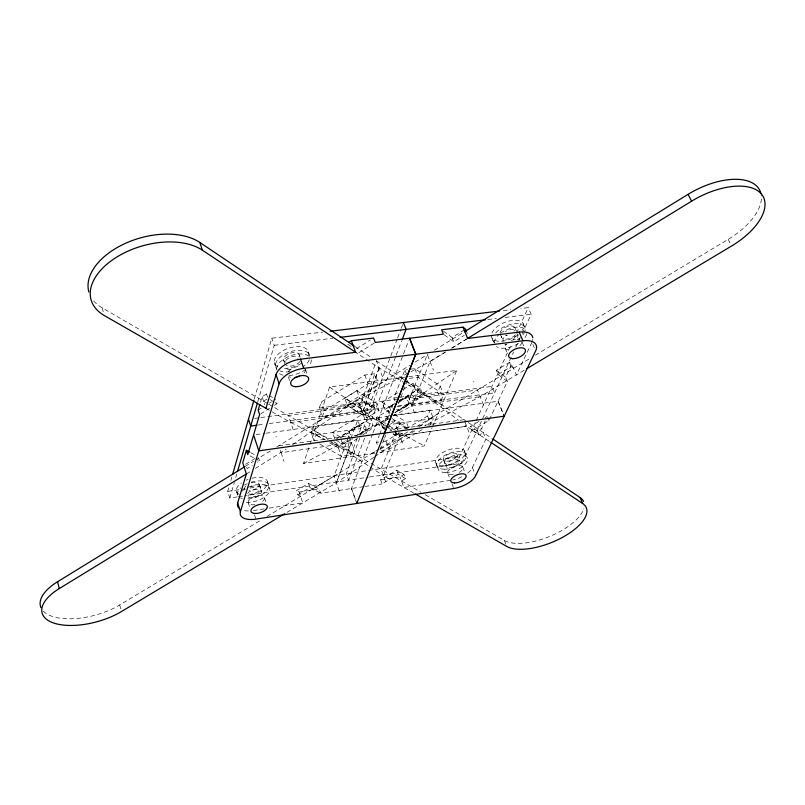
<?xml version="1.0" encoding="UTF-8"?>
<svg xmlns="http://www.w3.org/2000/svg" width="805" height="805" viewBox="0 0 805 805"><rect width="100%" height="100%" fill="white"/><g stroke="black" fill="none" stroke-linecap="round" stroke-linejoin="round"><path stroke-width="0.6" stroke-dasharray="4.03 3.02" d="M237.234 496.906L229.817 498.023L227.735 491.352L229.123 486.542M230.844 480.535L231.89 476.932M254.31 398.958L271.778 338.201L322.694 332.133M229.817 498.023L234.346 482.426M235.734 477.627L236.781 474.034M257.731 401.947L274.223 345.315L271.778 338.201M260.448 402.299L262.088 396.704L266.475 393.957L268.488 395.134M313.115 426.217L316.103 434.841L314.081 440.778L311.102 432.174L313.115 426.217L357.732 420.079L360.821 428.602L358.678 434.318M319.253 408.065L321.346 401.926L364.846 375.05L374.909 373.731L378.159 382.425L367.573 410.6L322.302 416.759L319.253 408.065L364.413 402.007L374.909 373.731M374.939 453.114L303.515 463.489L309.583 445.678M309.995 444.491L329.587 387.004L407.561 376.821M322.302 416.759L324.415 410.641L321.346 401.926M312.612 489.007L334.045 476.127L348.867 435.877L347.79 432.889M319.535 443.887L341.34 456.314L350.94 454.906L347.941 446.473L350.497 439.59M350.92 438.443L357.732 420.079M350.94 454.906L356.957 438.896M397.197 338.955L346.311 473.732L348.575 480.152L368.288 477.204M397.64 337.788L400.739 329.557M401.182 328.39L403.406 322.513M364.585 438.172L348.575 480.152L244.66 495.789M366.356 433.513L395.798 356.293M396.241 355.126L401.604 341.068M356.766 503.437L351.513 488.494L372.594 433.895M373.047 432.738L408.648 340.606M395.064 401.242L393.866 398.042L404.905 369.877L407.38 369.555M377.263 444.491L376.499 442.398L379.185 435.525M379.638 434.388L386.823 416.064L391.763 415.38M384.086 439.359L379.558 450.77L389.026 449.421L422.283 429.498M384.538 438.212L385.897 434.791M388.604 427.948L389.962 424.527L433.362 418.479L430.112 410.107L393.001 415.209M414.012 493.234L383.472 475.715L399.743 435.777L466.648 426.248L489.641 441.563M393.092 415.954L411.888 405.972L430.051 361.465L445.718 351.876M406.253 428.854L427.636 415.994L430.112 410.107M440.999 400.608L443.605 394.571L418.157 377.233L408.216 378.501L397.076 406.575L440.999 400.608L437.689 392.176L440.265 386.108L414.827 368.62L408.618 369.404M428.713 425.634L430.866 424.356L433.362 418.479M379.869 452.4L424.295 445.94L432.134 427.686M432.627 426.549L456.757 370.401L408.789 376.66M369.515 477.023L461.889 463.207L459.434 456.918L475.685 421.659M476.208 420.522L511.406 344.158M513.51 339.589L528.241 307.631L520.755 308.526M461.889 463.207L513.671 351.855M515.784 347.307L517.907 342.759M518.44 341.622L520.03 338.201M522.153 333.652L531.159 314.312L528.241 307.631M478.955 421.407L470.583 426.368L477.506 430.997L481.652 428.542L485.254 420.844M507.402 381.379L505.661 377.203L511.779 364.142L509.454 362.371L496.313 370.28L498.054 374.486L507.402 381.379L488.977 420.552L472.223 430.484L470.583 426.368M467.725 473.068A18.807 8.734 -21.1 0 0 472.424 467.614L485.918 439.148L481.652 428.542M531.964 342.296L516.367 375.029L511.779 364.142M255.386 468.43L286.228 449.13M292.376 444.863L386.652 379.547M357.5 438.423L351.292 442.68L281.106 452.672L280.341 450.367M362.673 434.881L388.523 417.171M394.722 412.915L456.757 370.401M373.772 457.371L336.369 482.789L285.866 513.037M374.808 456.656L413.257 430.534M419.496 426.298L438.202 413.589M275.884 436.994L276.497 436.612M263.577 401.172L267.964 398.425M258.153 410.127L261.223 408.216M269.403 403.104L271.456 401.826M356.514 348.686L370.381 340.012M374.214 343.111L357.098 353.787M274.425 405.348L277.041 403.708L275.541 399.27M260.629 413.941L269.665 408.306M324.415 410.641L368.076 383.764L378.159 382.425M344.751 398.223L356.877 390.747L376.307 403.064L379.004 410.339L366.989 417.654L347.408 405.589L344.751 398.223L364.333 410.379L366.989 417.654M255.024 458.498L245.696 464.233L247.075 468.57L252.277 465.381M443.495 331.177L451.987 337.466L464.535 329.758M245.173 466.407L253.505 461.285M270.349 450.941L256.624 459.373L259.552 460.913L257.469 462.191M276.689 447.047L409.745 365.359M415.098 362.069L427.948 354.18M434.368 350.235L463.267 332.475M347.408 405.589L359.573 398.123L379.004 410.339M444.34 334.87L453.748 341.803L464.213 335.383M351.403 408.185L362.683 401.272L374.577 408.739L363.387 415.561L351.403 408.185L351.101 407.33M246.34 473.964L250.556 471.388M445.054 352.228L430.051 361.425L410.218 372.101M451.484 348.283L466.498 339.096M451.987 348.042L467.655 338.462M364.333 410.379L376.307 403.064M334.779 438.705L332.586 432.476L363.015 413.911L370.441 418.489L373.097 425.724L356.333 435.887M390.012 412.874L384.77 409.554L382.063 402.289L398.133 392.478M403.486 389.207L413.126 383.321L420.311 388.151L423.118 395.386L394.239 412.895M336.198 439.107L365.661 421.176L373.097 425.724M384.77 409.554L394.118 403.869M399.31 400.709L415.933 390.596L423.118 395.386M370.441 418.489L340.163 436.914L332.586 432.476M382.063 402.289L389.389 406.968L394.722 403.718M398.988 401.121L420.311 388.151M359.05 434.942L366.275 430.564L359.342 426.378L340.696 437.719L340.394 436.874M398.676 402.46L411.375 394.742L418.067 399.159L399.099 410.661L396.191 408.809M386.018 429.377L378.803 424.929L376.136 417.704L388.02 410.49L393.132 413.73M336.228 440.375L342.729 444.149L350.054 439.701M345.707 440.647L347.71 441.824L352.872 438.695M378.803 424.929L390.717 417.704M385.766 426.902L383.754 428.109L383.452 427.274M390.787 423.863L394.792 421.438L406.042 428.502L405.72 427.666M408.356 427.244L406.424 422.152L394.692 429.226L387.477 424.748M300.527 496.272L297.83 494.874L296.421 490.678L308.506 483.392L319.162 489.058L320.581 493.234L363.739 486.653M393.021 433.825L395.084 435.092L399.069 432.688M383.583 441.402L385.937 441.07L399.844 432.708M297.83 494.874L309.925 487.589L320.581 493.234M393.232 433.825L397.358 436.36L404.845 431.862M498.054 374.486L511.225 366.577L513.55 368.338M43.309 611.136A50.222 22.872 -15.1 0 0 119.714 604.937L260.669 520.251M267.119 516.377L379.024 449.15M380.101 448.496L408.236 431.591M416.678 426.519L529.962 358.456M535.355 355.226L728.173 239.377A57.527 29.473 -27.5 0 0 761.148 194.508M524.196 370.25L480.132 396.654L424.768 425.704M473.37 381.932L473.994 381.56M405.519 478.593L398.223 474.336L382.083 483.896L380.604 479.79L396.714 470.231L404.009 474.507L405.519 478.593L401.494 480.967M485.224 417.684L487.317 416.437M380.604 479.79L399.984 476.882L404.009 474.507M472.223 430.484L479.136 435.092L483.292 432.637M317.683 421.931L409.121 372.695M303.515 463.489L347.75 440.013M355.488 435.908L388.664 418.298M371.618 453.597L374.939 451.857M380.473 448.949L414.806 430.937M264.312 508.861L253.152 510.571L254.179 513.781M269.273 508.096L302.761 502.944L299.128 492.086L296.421 490.678M299.128 492.086L319.162 489.058M450.599 480.384L403.899 487.478L399.984 476.882M238.471 496.725L243.422 495.981M364.967 486.472L382.083 483.896M227.735 491.352L240.091 489.521M241.319 489.339L245.032 488.786M249.973 488.051L459.434 456.918M329.637 442.841L338.352 447.862L347.941 446.473M278.802 445.749L348.867 435.877L354.381 451.283M464.032 419.697L397.227 429.075L381.067 469.144L386.511 484.107M376.499 442.398L378.853 442.066M316.103 434.841L360.821 428.602M256.091 434.589L264.754 433.352M266.012 433.221L388.805 416.266M393.766 415.581L498.054 401.242L504.212 416.215L498.043 401.212M258.133 425.04L264.322 424.195M269.273 423.521L393.031 406.656M397.992 405.982L494.592 392.82L491.946 386.39L400.447 398.727M265.952 408.296L290.766 422.524L362.451 412.734L394.47 429.93M411.888 405.972L480.152 396.714M393.866 398.042L398.737 397.398M399.954 397.227L437.689 392.176M254.662 418.379L259.602 417.715M260.84 417.554L399.21 398.898M274.223 345.315L332.686 338.231M487.81 319.525L496.484 318.478M505.148 317.432L531.159 314.312M503.276 310.609L510.773 309.714M290.766 422.524L325.331 439.621M330.905 442.388L357.662 455.62M249.993 455.851L254.41 458.196M250.657 452.591L256 455.439M399.994 432.899L424.295 445.94M311.102 432.174L324.184 439.701M93.632 300.879A63.525 37.795 -16.2 0 0 102.144 307.852L267.622 403.506M268.508 404.06L329.396 439.268M333.743 441.784L369.958 462.734M371.045 463.358L420.904 492.197M425.241 494.703L504.373 540.467A45.201 19.3 -22 0 0 548.919 536.724A45.201 19.3 -22 0 0 583.856 508.559M269.987 399.592L274.022 401.947M275.028 402.53L277.041 403.708M269.494 395.728L272.523 397.499M441.945 404.875L379.125 367.935L355.649 352.308M376.136 417.704L386.44 424.104M391.743 418.348L408.105 428.642M394.148 414.374L406.424 422.152M314.675 430.756L328.219 439.611M329.265 440.295L368.871 466.175M369.918 466.86L383.472 475.715M347.77 344.218L352.57 347.428M354.925 346.472L372.524 358.285M376.197 360.771L467.131 421.77M468.158 422.464L491.764 438.292M329.587 387.004L387.366 427.173M388.392 427.888L394.591 432.194M395.617 432.909L399.743 435.777L466.659 426.308L463.64 424.004M496.313 370.28L505.661 377.203M401.343 377.636L405.358 380.624M406.364 381.379L458.609 420.26M728.173 239.377L731.031 244.891M523.22 323.751L525.705 329.497M532.89 344.439L534.279 347.659M522.093 342.125L523.934 346.442M514.908 327.665L516.387 331.117A8.02 4.106 -23.1 0 0 505.47 331.519M500.227 334.045L503.145 340.968A8.03 4.095 -23.1 0 1 506.949 334.981M505.148 348.193L506.959 352.51M509.454 362.371L511.225 366.577M491.936 337.949L494.834 344.872M466.467 331.288L467.363 333.451M483.584 405.187L477.435 390.023L409.292 399.189L427.324 354.532L433.503 370.24M487.729 417.463L488.977 420.552M451.987 337.466L453.748 341.803M477.506 430.997L479.136 435.092M464.908 421.901L469.979 434.67M504.373 540.467L505.953 544.452M464.435 450.79L467.011 457.341M472.424 467.614L475.634 475.755M440.265 386.108L443.605 394.571M462.784 466.981L464.606 471.66M456.898 454.272L459.464 460.832M414.827 368.62L418.157 377.233M427.636 415.994L430.866 424.356M443.575 459.987L446.111 466.548M451.947 483.865L453.728 488.514M413.126 383.321L415.933 390.596M447.832 473.37L449.633 478.049M417.745 398.324L418.067 399.159M404.905 369.877L406.555 374.184M411.053 393.897L411.375 394.742M436.069 463.459L438.584 470.029M408.145 396.201L415.169 414.615M398.787 409.826L399.099 410.661M382.476 376.851L376.488 360.942L359.936 405.841L288.391 415.511L293.785 431.41M392.005 405.478L392.317 406.324M389.389 406.968L391.331 412.13M394.48 420.602L394.792 421.438M396.12 426.117L402.923 444.3M388.02 410.49L389.56 414.615M395.074 430.242L397.358 436.36M394.772 434.257L395.084 435.092M386.823 416.064L388 419.234M364.846 375.05L368.076 383.764M373.248 402.399L375.694 409.021M378.873 417.634L383.371 429.759M374.255 407.894L374.577 408.739M385.937 441.07L389.026 449.421M396.714 470.231L398.223 474.336M364.413 402.007L367.573 410.6M362.371 400.417L362.683 401.272M356.877 390.747L359.573 398.123M358.829 402.812L365.631 421.458M363.075 414.716L363.387 415.561M365.963 429.729L366.275 430.564M359.04 425.533L359.342 426.378M347.408 440.979L347.71 441.824M340.887 438.977L342.729 444.149M308.597 352.469L309.885 356.102A17.952 9.66 -19 0 0 288.723 352.278A17.952 9.66 -19 0 0 276.628 368.579M338.352 447.862L341.34 456.314M351.523 488.524L356.796 503.467M305.467 369.505L307.057 374.053M299.47 355.327L300.114 357.138M339.318 491.251L334.045 476.127M283.461 359.775L284.718 363.417A8.362 4.498 -19 0 1 290.112 357.37A8.362 4.498 -19 0 1 299.41 356.987M288.291 376.8L289.86 381.369M274.314 362.632L276.809 369.948M308.506 483.392L309.925 487.589M266.475 393.957L267.592 397.308M281.106 452.672L284.024 461.436M262.088 396.704L264.765 404.734M267.562 481.813L269.796 488.695M258.496 457.663L259.552 460.913M264.543 497.852L266.284 503.226M259.27 484.449L261.494 491.342M254.511 514.848L255.879 519.124M248.222 502.551L249.59 506.858M236.398 491.261L238.582 498.184M102.144 307.852L103.412 312.26M119.714 604.937L120.881 609.335M391.653 421.337A8.593 4.246 -20.5 0 1 399.964 424.004A8.593 4.246 -20.5 0 1 389.912 430.595M384.86 429.971A8.593 4.246 -20.5 0 1 385.897 424.285M453.255 474.618A8.151 3.784 -21.1 0 1 449.009 469.697A8.151 3.784 -21.1 0 1 461.668 466.035A8.151 3.784 -21.1 0 1 457.24 473.461M532.86 339.157A20.729 10.505 -23 0 1 532.578 340.696M521.831 342.246A8.986 4.548 -23 0 1 519.114 346.422M508.901 350.054A8.986 4.548 -23 0 1 506.204 344.208M511.487 340.465A8.986 4.548 -23 0 1 519.597 339.448M461.939 476.711A18.807 8.734 -21.1 0 1 452.863 479.961M248.473 510.954A19.632 9.449 -17.9 0 1 242.526 510.169M254.974 504.665A8.503 4.085 -17.9 0 1 248.675 500.559A8.503 4.085 -17.9 0 1 260.468 495.478A8.503 4.085 -17.9 0 1 262.641 501.364M305.467 369.465A9.358 4.991 -19.1 0 1 303.254 373.751M290.605 377.293A9.358 4.991 -19.1 0 1 289.045 376.649M288.391 371.628A9.358 4.991 -19.1 0 1 300.456 366.345M400.065 400.176A8.724 4.377 -20.7 0 1 408.276 403.637A8.724 4.377 -20.7 0 1 396.221 409.866M392.246 408.205A8.724 4.377 -20.7 0 1 394.219 403.194M515.411 334.689A8.02 4.106 -23.1 0 1 506.828 339.126A8.02 4.106 -23.1 0 1 501.485 336.43M500.026 332.968A8.01 4.116 -23.2 0 1 509.756 326.005A8.01 4.116 -23.2 0 1 513.942 331.247M507.311 335.283A8.01 4.116 -23.2 0 1 505.369 335.685M491.895 333.099A17.197 8.835 -23.2 0 1 513.117 320.299A17.197 8.835 -23.2 0 1 522.153 330.452M518.138 334.709A17.197 8.835 -23.2 0 1 500.851 341.34A17.197 8.835 -23.2 0 1 491.362 335.695M495.709 332.888A17.217 8.815 -23.1 0 1 515.925 323.691A17.217 8.815 -23.1 0 1 524.619 332.063M524.186 332.968A17.217 8.815 -23.1 0 1 522.968 334.8M520.372 337.496A17.217 8.815 -23.1 0 1 517.021 339.972M506.878 344.168A17.217 8.815 -23.1 0 1 504.816 344.55M495.015 343.161A17.217 8.815 -23.1 0 1 493.042 337.456M517.182 333.713A8.03 4.095 -23.1 0 1 515.633 339.398M526.631 333.753A17.237 8.795 -23.1 0 1 524.447 338.251M518.49 343.413A17.237 8.795 -23.1 0 1 496.464 346.623M494.26 342.628A17.237 8.795 -23.1 0 1 499.009 334.558M500.609 333.26A17.237 8.795 -23.1 0 1 524.629 328.853M299.943 361.526A8.362 4.498 -19 0 1 286.097 365.379M286.228 362.32A8.342 4.508 -19 0 1 285.393 355.901A8.342 4.508 -19 0 1 296.723 352.741A8.342 4.508 -19 0 1 297.518 359.181M277.554 366.718A17.921 9.68 -19 0 1 287.445 348.615A17.921 9.68 -19 0 1 308.436 355.126M301.503 363.276A17.921 9.68 -19 0 1 284.477 368.328M309.412 359.684A17.952 9.66 -19 0 1 302.771 366.899M290.021 371.679A17.952 9.66 -19 0 1 279.738 370.813M290.494 369.857A8.372 4.488 -19.1 0 1 286.097 365.832M311.173 359.744A17.972 9.64 -19.1 0 1 309.684 365.198M305.769 369.284A17.972 9.64 -19.1 0 1 289.086 375.543M283.149 375.15A17.972 9.64 -19.1 0 1 278.49 372.886M276.709 369.093A17.972 9.64 -19.1 0 1 290.736 355.679A17.972 9.64 -19.1 0 1 310.177 357.43M358.104 434.921A8.654 4.307 -19.9 0 1 350.145 430.776A8.654 4.307 -19.9 0 1 363.89 425.865A8.654 4.307 -19.9 0 1 360.217 434.157M250.566 486.975A7.597 3.683 -17.8 0 1 259.713 486.743A7.597 3.683 -17.8 0 1 256.785 492.388A7.597 3.683 -17.8 0 1 247.125 493.616M251.331 482.859A7.587 3.693 -17.8 0 1 259.19 485.445A7.587 3.693 -17.8 0 1 248.936 490.738M245.143 489.49A7.587 3.693 -17.8 0 1 246.37 485.415M252.146 478.2A16.291 7.939 -17.8 0 1 267.512 483.906A16.291 7.939 -17.8 0 1 247.819 495.417M239.498 494.461A16.291 7.939 -17.8 0 1 241.43 482.889M246.078 480.253A16.291 7.939 -17.8 0 1 248.041 479.438M251.19 482.215A16.301 7.919 -17.8 0 1 268.629 487.327A16.301 7.919 -17.8 0 1 246.984 498.959M242.416 498.526A16.301 7.919 -17.8 0 1 240.574 497.913M237.485 494.723A16.301 7.919 -17.8 0 1 240.655 487.87M244.438 485.133A16.301 7.919 -17.8 0 1 247.185 483.714M247.548 493.425A7.597 3.683 -17.9 0 1 258.878 489.36A7.597 3.683 -17.9 0 1 258.425 495.518A7.597 3.683 -17.9 0 1 247.326 496.403M248.292 487.186A16.321 7.899 -17.8 0 1 269.755 490.758A16.321 7.899 -17.8 0 1 244.549 502.179M241.752 491.342A16.321 7.899 -17.8 0 1 244.69 489.118M351.292 442.68L336.369 482.799L351.292 442.68M379.125 367.935L362.441 412.734L379.135 367.966M448.003 464.515A7.275 3.411 -21.2 0 0 458.397 458.417A7.275 3.411 -21.2 0 0 448.113 458.256A7.275 3.411 -21.2 0 0 448.003 464.515M446.735 461.245A7.265 3.421 -21.2 0 0 457.119 455.137A7.265 3.421 -21.2 0 0 446.845 454.966A7.265 3.421 -21.2 0 0 446.735 461.245M443.062 465.944A15.597 7.346 -21.2 0 0 465.008 452.621A15.597 7.346 -21.2 0 0 442.589 452.672A15.597 7.346 -21.2 0 0 443.062 465.944M444.32 469.214A15.617 7.326 -21.2 0 0 466.296 455.892A15.617 7.326 -21.2 0 0 443.867 455.962A15.617 7.326 -21.2 0 0 444.32 469.214M449.271 467.796A7.285 3.401 -21.2 0 0 459.685 461.698A7.285 3.401 -21.2 0 0 449.391 461.547A7.285 3.401 -21.2 0 0 449.271 467.796M445.578 472.485A15.637 7.305 -21.2 0 0 467.584 459.172A15.637 7.305 -21.2 0 0 445.145 459.263A15.637 7.305 -21.2 0 0 445.578 472.485M361.697 414.575A8.785 4.448 -20.1 0 0 374.053 407.068A8.785 4.448 -20.1 0 0 361.244 406.636A8.785 4.448 -20.1 0 0 361.697 414.575"/><path stroke-width="1.21" d="M232.575 474.527L253.967 400.155M237.475 471.629L257.379 403.154M249.58 452.018L246.37 450.317L242.748 462.704L246.34 473.964L237.696 503.034A19.632 9.449 -17.9 0 0 238.652 507.864M259.794 404.533L258.153 410.127L259.623 414.575L253.605 434.931M265.952 408.296L276.024 374.627A21.614 11.522 -19.1 0 1 300.517 359.191L355.649 352.308L351.362 340.726L348.635 342.437M351.362 340.726L373.58 338.02L375.261 342.457L409.544 338.231L415.762 354.16L356.796 503.467L255.879 519.124A19.692 9.388 -17.9 0 1 240.413 511.678L258.777 450.81M384.569 433.07L415.762 354.21L409.544 338.271L443.374 334.145L441.613 329.778L463.026 327.182L467.655 338.462L519.185 332.123L522.888 340.787A20.789 10.445 -23 0 1 535.667 350.869L504.202 416.185L258.797 450.85L279.134 383.764L276.024 374.627M402.047 339.891L406.072 329.346L403.406 322.513M504.212 416.215L475.634 475.755A18.857 8.674 -21.1 0 1 453.728 488.514L356.766 503.437M40.985 607.674A50.222 22.872 -15.1 0 1 57.568 581.753L244.549 466.87M464.344 331.811L688.084 194.337A57.527 29.473 -27.5 0 1 760.906 193.411M284.789 513.681L121.475 611.528A50.323 22.761 -15.1 0 1 52.909 622.758A50.323 22.761 -15.1 0 1 59.268 588.586L246.813 473.682M467.564 338.432L691.586 201.19A57.668 29.352 -27.4 0 1 761.087 193.603A57.668 29.352 -27.4 0 1 731.604 245.998L526.349 368.962M256.896 425.201L250.707 426.046L248.483 419.214M279.134 383.764A21.685 11.461 -19.1 0 1 303.716 368.338L522.888 340.787M340.143 337.335L485.335 319.816M330.141 331.247L499.533 311.052M266.787 408.769L104.358 315.57A63.696 37.654 -16.2 0 1 114.24 258.687A63.696 37.654 -16.2 0 1 202.357 250.174L356.112 352.61M415.108 493.868L506.737 546.434A45.281 19.199 -21.9 0 0 563.661 536.704A45.281 19.199 -21.9 0 0 582.659 503.528L580.103 497.55L492.801 438.987M490.688 442.257L582.659 503.528M88.882 292.064A63.525 37.795 -16.2 0 1 125.791 243.18A63.525 37.795 -16.2 0 1 199.821 242.456L354.281 346.07M463.026 327.182L465.582 329.114L466.467 331.288M688.084 194.337L691.586 201.19M300.517 359.191L303.716 368.338M199.821 242.456L202.357 250.174M258.797 450.85L253.595 434.891L247.779 454.674L246.37 450.317M237.696 503.034L240.413 511.678M57.568 581.753L59.268 588.586M580.103 497.55A45.201 19.3 -22 0 1 583.625 501.525M519.185 332.123A20.729 10.505 -23 0 1 532.809 337.718M299.41 376.166A9.358 4.991 -19.1 0 1 294.781 377.465M512.493 358.668A9.006 4.528 -23 0 0 525.514 350.869A9.006 4.528 -23 0 0 513.117 350.165A9.006 4.528 -23 0 0 512.493 358.668M454.513 482.93A8.171 3.763 -21.1 0 0 466.216 476.117A8.171 3.763 -21.1 0 0 454.694 475.997A8.171 3.763 -21.1 0 0 454.513 482.93M255.628 513.469A8.533 4.065 -17.9 0 0 267.32 506.446A8.533 4.065 -17.9 0 0 254.45 506.456A8.533 4.065 -17.9 0 0 255.628 513.469M295.636 386.702A9.398 4.961 -19.1 0 0 308.657 378.602A9.398 4.961 -19.1 0 0 294.65 378.008A9.398 4.961 -19.1 0 0 295.636 386.702"/></g></svg>
